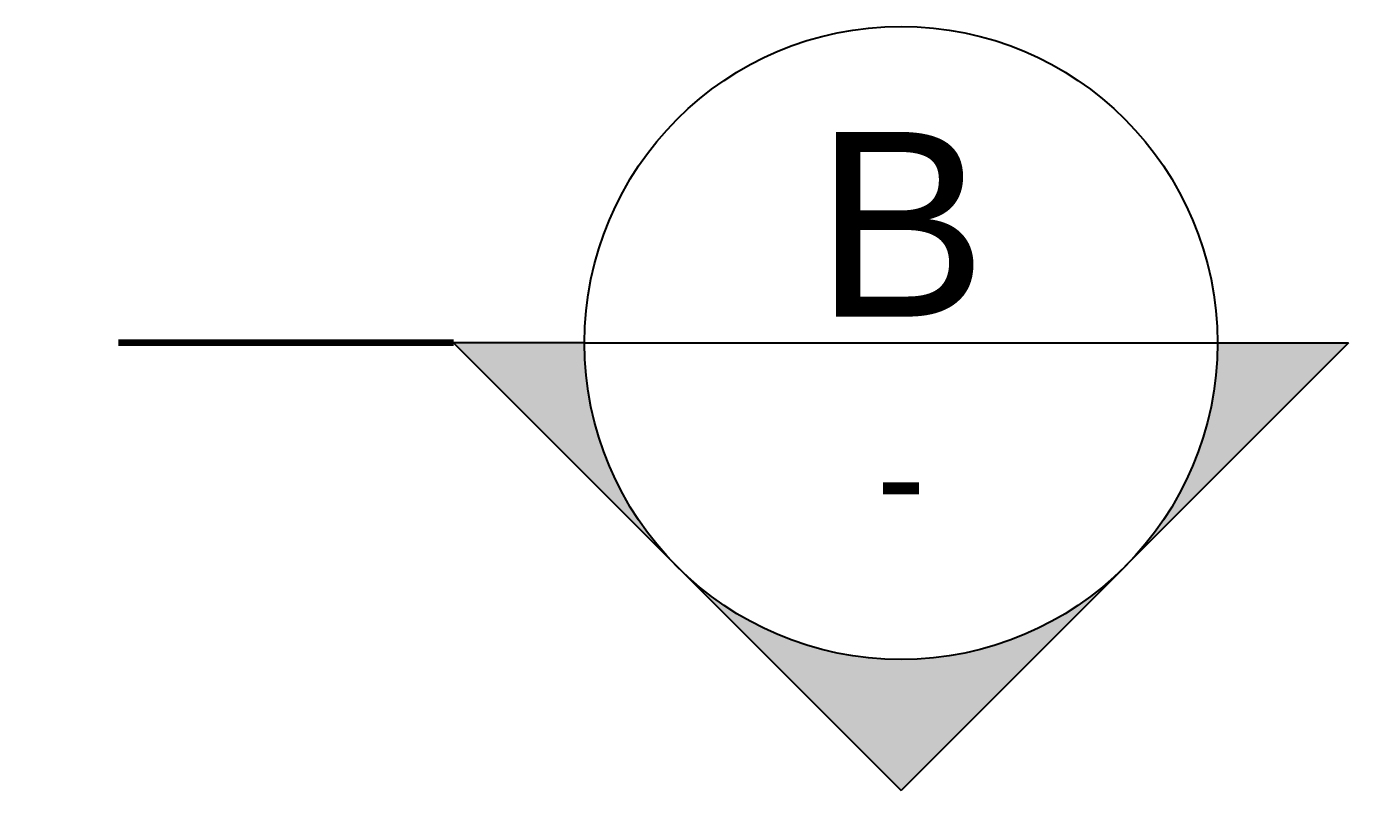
# Model space of a CAD drawing. Header units: metres. Extents: x 47788.9 to 47873.8, y 23415.4 to 23440.5.
# Drawn here: x 47841.776 to 47844.282, y 23423.001 to 23424.449 of the extents above; entities that cross this region are included whole.
import ezdxf
from ezdxf.enums import TextEntityAlignment as Align

# ---------------------------------------------------------------- set-up
doc = ezdxf.new("R2010")
doc.units = ezdxf.units.M
doc.header["$LTSCALE"] = 0.25
doc.linetypes.add('DIVIDEX2', pattern=[63.5, 25.4, -12.7, 0, -12.7, 0, -12.7])
for name, color, linetype in [('SIMB_01', 1, 'Continuous'), ('SIMB_PREENCHIMENTO', 253, 'Continuous'), ('SIMB_TXT', 1, 'Continuous')]:
    doc.layers.add(name, color=color, linetype=linetype)
doc.layers.add('SIMB_LCT', color=253, linetype='DIVIDEX2', lineweight=100)
doc.styles.add('SIMB', font='arial.ttf')

# ---------------------------------------------------------------- blocks, each defined once
blk = doc.blocks.new('*U1015')
at = {"layer": 'SIMB_PREENCHIMENTO', "transparency": 33554587}
h = blk.add_hatch(color=256, dxfattribs=at)
h.dxf.hatch_style = 1
h.paths.add_polyline_path([(0, 8.483), (-4.152, 4.332, -0.401827), (4.152, 4.332)])
h = blk.add_hatch(color=256, dxfattribs=at)
h.dxf.hatch_style = 1
h.paths.add_polyline_path([(-4.332, 4.152), (-8.483, 0), (-6, 0, -0.193399)])
h = blk.add_hatch(color=256, dxfattribs=at)
h.dxf.hatch_style = 1
h.paths.add_polyline_path([(4.332, 4.152, -0.193399), (6, 0), (8.483, 0)])
at = {"layer": 'SIMB_01'}
for p, q in [((-8.483, 0), (0, 8.483)), ((8.483, 0), (0, 8.483)), ((-6, 0), (-8.483, 0)), ((6, 0), (-6, 0)), ((6, 0), (8.483, 0))]:
    blk.add_line(p, q, dxfattribs=at)
blk.add_circle((0, 0), 6, dxfattribs=at)
at = {"layer": 'SIMB_LCT'}
blk.add_line((8.483, 0), (54.251, 0), dxfattribs=at)
at = {"layer": 'SIMB_TXT', "style": 'SIMB'}
for tag, height, p in [('999', 2, (0, 2.525)), ('000', 3.5, (0, -2.25))]:
    blk.add_attdef(tag, text='', height=height, rotation=180, dxfattribs=at).set_placement(p, align=Align.MIDDLE_CENTER)

msp = doc.modelspace()

# ---------------------------------------------------------------- block references
at = {"xscale": 0.1, "yscale": 0.1, "zscale": 0.1, "rotation": 180}
msp.add_blockref('*U1015', (47843.4336, 23423.8492), dxfattribs=at).add_auto_attribs({'999': '-', '000': 'B'})

doc.saveas('drawing.dxf')
